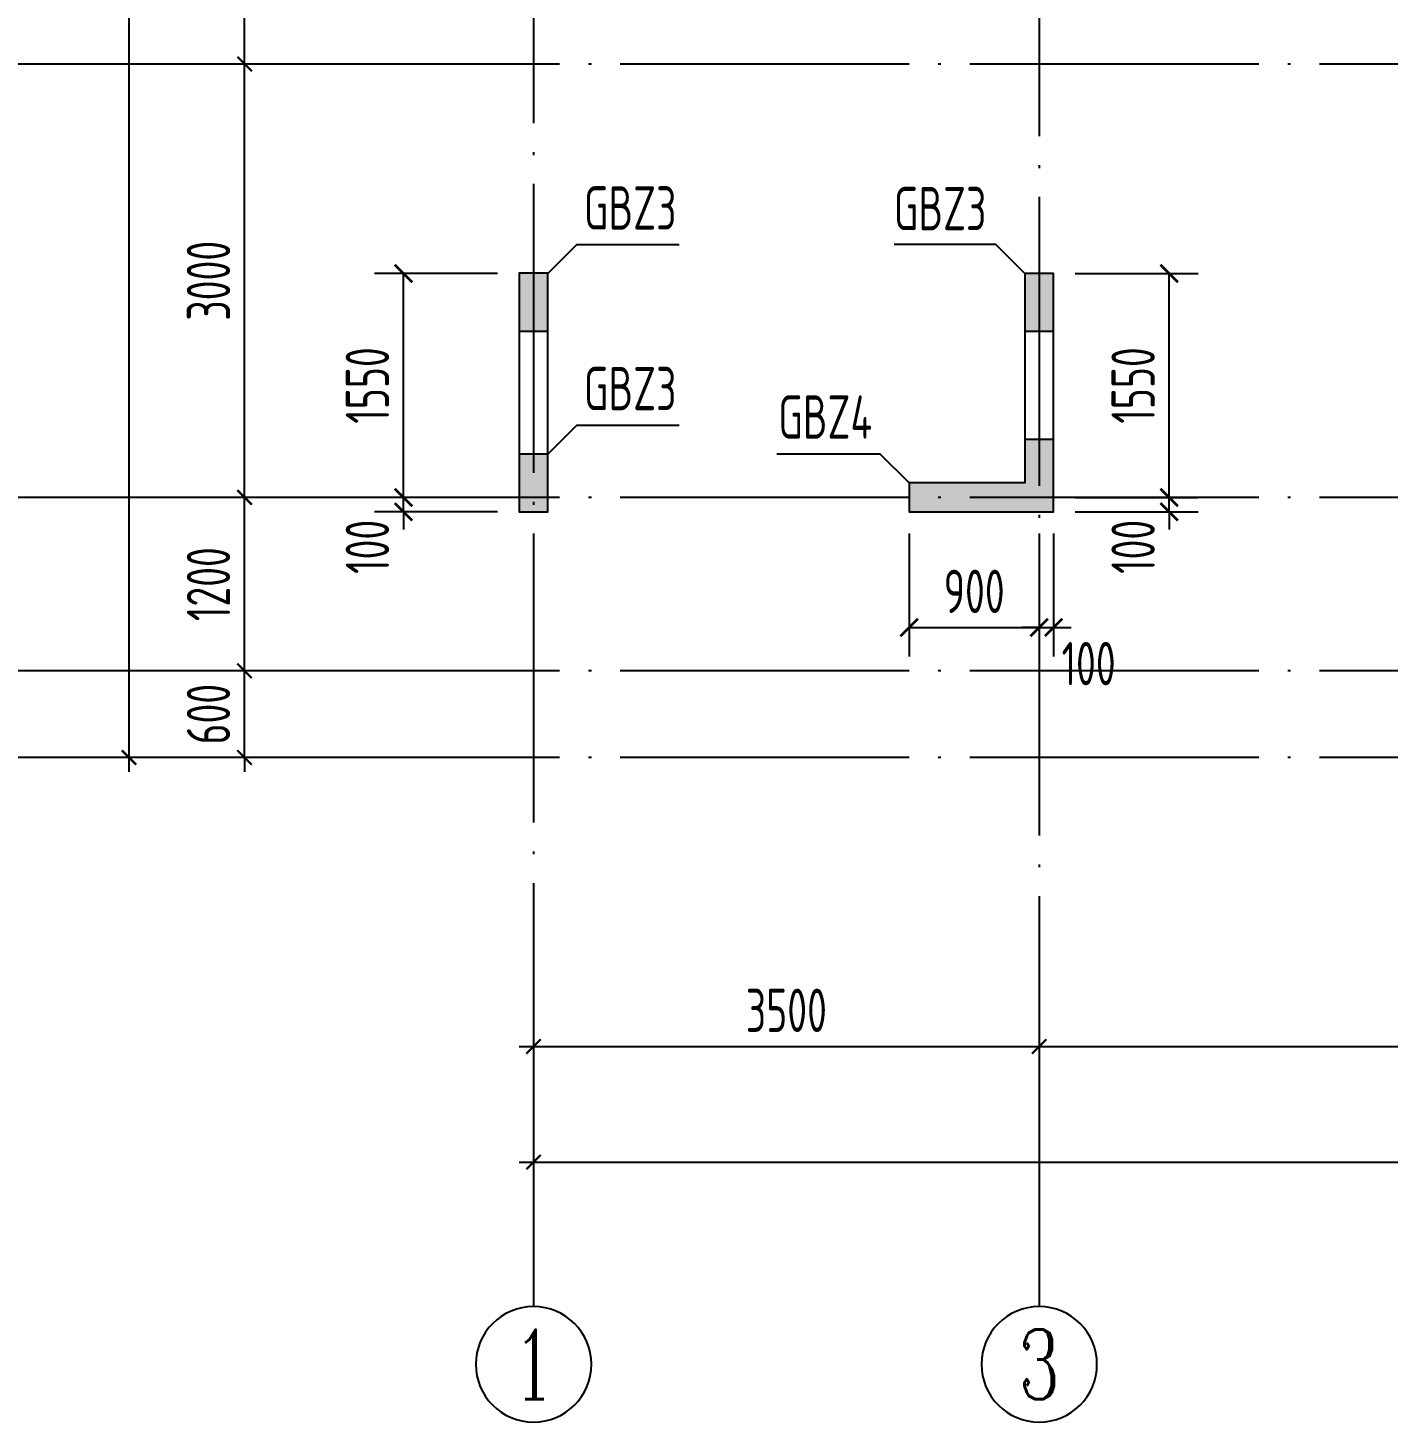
# Model space of a CAD drawing. Extents: x -1307975 to -76406, y -96289 to 379359.
# Drawn here: x -974463 to -965048, y 139702 to 149352 of the extents above; entities that cross this region are included whole.
import ezdxf
from ezdxf.enums import TextEntityAlignment as Align

# ---------------------------------------------------------------- set-up
doc = ezdxf.new("R2010")
doc.units = 0
doc.header["$LTSCALE"] = 1000
doc.linetypes.add('DOTE', pattern=[2.42, 2, -0.2, 0.02, -0.2])
doc.layers.get('0').update_dxf_attribs({"linetype": 'CONTINUOUS'})
doc.layers.get('DEFPOINTS').update_dxf_attribs({"linetype": 'CONTINUOUS'})
for name, color, linetype in [('A-AXIS', 1, 'CONTINUOUS'), ('A-DOTE', 10, 'DOTE'), ('AXIS_NUM', 7, 'CONTINUOUS'), ('S-Q墙实线', 6, 'CONTINUOUS'), ('S-Q墙标注', 3, 'CONTINUOUS'), ('S-X详图填充', 252, 'CONTINUOUS'), ('S-X详图实线', 4, 'CONTINUOUS'), ('S-Y一般标注', 3, 'CONTINUOUS'), ('S-Z柱编号', 6, 'CONTINUOUS')]:
    doc.layers.add(name, color=color, linetype=linetype)
doc.styles.add('TSSD_Axis', font='complex.shx', dxfattribs={"width": 0.7, "bigfont": 'hztxt.shx'})
doc.styles.add('TSSD_DIMENSION', font='Tssdeng.shx', dxfattribs={"width": 0.7, "bigfont": 'tssdchn.shx'})
doc.styles.add('TSSD_REIN', font='tssdeng.shx', dxfattribs={"width": 0.7, "height": 300, "bigfont": 'tssdchn.shx'})
doc.styles.add('结构文字', font='zstxt.shx', dxfattribs={"width": 0.7, "bigfont": 'zshz.shx'})
doc.dimstyles.new('STRUCK', dxfattribs={"dimtxt": 400, "dimasz": 121, "dimexe": 200, "dimexo": 150, "dimgap": 115, "dimtad": 1, "dimdec": 0, "dimdsep": 46, "dimtxsty": '结构文字', "dimblk": 'ARCHTICK', "dimcen": 400, "dimclrd": 3, "dimclre": 3, "dimclrt": 7, "dimadec": 0, "dimazin": 0, "dimtfac": 1, "dimtdec": 0, "dimtix": 1, "dimtmove": 2, "dimatfit": 3, "dimldrblk": '_DIMX', "dimfxl": 1, "dimtolj": 1, "dimtzin": 0, "dimarcsym": 0})
doc.dimstyles.new('TSSD_100_100', dxfattribs={"dimtxt": 300, "dimasz": 100, "dimexe": 100, "dimexo": 250, "dimgap": 100, "dimtad": 1, "dimdec": 0, "dimzin": 0, "dimdsep": 46, "dimtxsty": 'TSSD_DIMENSION', "dimblk": 'ARCHTICK', "dimcen": 0, "dimdle": 100, "dimclrt": 7, "dimadec": 0, "dimazin": 0, "dimtfac": 1, "dimtdec": 0, "dimtix": 1, "dimtmove": 2, "dimatfit": 3, "dimldrblk": 'ARCHTICK', "dimfxl": 1, "dimtolj": 1, "dimtzin": 0, "dimarcsym": 0})

# ---------------------------------------------------------------- blocks, each defined once
blk = doc.blocks.new('_ArchTick')
at = {"color": 0, "linetype": 'ByBlock', "const_width": 0.15}
blk.add_lwpolyline([(-0.5, -0.5), (0.5, 0.5)], dxfattribs=at)
blk = doc.blocks.new('*D287')
at = {"layer": 'DEFPOINTS', "color": 0, "transparency": 16777216}
for p in [(2600, 5200), (3600, 5200), (3600, 4600)]:
    blk.add_point(p, dxfattribs=at)
at = {"layer": 'S-Y一般标注', "color": 0, "lineweight": -2, "transparency": 16777216}
for p, q in [((2600, 5200), (2600, 5300)), ((3350, 5200), (2500, 5200)), ((2600, 4600), (2600, 5200)), ((3350, 4600), (2500, 4600)), ((2600, 4600), (2600, 4500))]:
    blk.add_line(p, q, dxfattribs=at)
at = {"layer": 'S-Y一般标注', "color": 0, "lineweight": -2, "transparency": 16777216, "xscale": 100, "yscale": 100, "zscale": 100}
for p, rotation in [((2600, 5200), 270), ((2600, 4600), 90)]:
    blk.add_blockref('_ArchTick', p, dxfattribs=dict(at, rotation=rotation))
at = {"layer": 'S-Y一般标注', "color": 7, "transparency": 16777216, "insert": (2350, 4900), "char_height": 300, "attachment_point": 5, "rotation": 90, "style": 'TSSD_DIMENSION'}
blk.add_mtext('\\A1;600', dxfattribs=at)
blk = doc.blocks.new('*D288')
at = {"layer": 'DEFPOINTS', "color": 0, "transparency": 16777216}
for p in [(2600, 10900), (3600, 10900), (3600, 9400)]:
    blk.add_point(p, dxfattribs=at)
at = {"layer": 'S-Y一般标注', "color": 0, "lineweight": -2, "transparency": 16777216}
for p, q in [((2600, 9300), (2600, 11000)), ((3350, 10900), (2500, 10900)), ((3350, 9400), (2500, 9400))]:
    blk.add_line(p, q, dxfattribs=at)
at = {"layer": 'S-Y一般标注', "color": 0, "lineweight": -2, "transparency": 16777216, "xscale": 100, "yscale": 100, "zscale": 100}
for p, rotation in [((2600, 10900), 90), ((2600, 9400), 270)]:
    blk.add_blockref('_ArchTick', p, dxfattribs=dict(at, rotation=rotation))
at = {"layer": 'S-Y一般标注', "color": 7, "transparency": 16777216, "insert": (2350, 10150), "char_height": 300, "attachment_point": 5, "rotation": 90, "style": 'TSSD_DIMENSION'}
blk.add_mtext('\\A1;1500', dxfattribs=at)
blk = doc.blocks.new('*D293')
at = {"layer": 'DEFPOINTS', "color": 0, "transparency": 16777216}
for p in [(1800, 17150), (3600, 17150), (3600, 4600)]:
    blk.add_point(p, dxfattribs=at)
at = {"layer": 'S-Y一般标注', "color": 0, "lineweight": -2, "transparency": 16777216}
for p, q in [((1800, 4500), (1800, 17250)), ((3350, 17150), (1700, 17150)), ((3350, 4600), (1700, 4600))]:
    blk.add_line(p, q, dxfattribs=at)
at = {"layer": 'S-Y一般标注', "color": 0, "lineweight": -2, "transparency": 16777216, "xscale": 100, "yscale": 100, "zscale": 100}
for p, rotation in [((1800, 17150), 90), ((1800, 4600), 270)]:
    blk.add_blockref('_ArchTick', p, dxfattribs=dict(at, rotation=rotation))
at = {"layer": 'S-Y一般标注', "color": 7, "transparency": 16777216, "insert": (1550, 10875), "char_height": 300, "attachment_point": 5, "rotation": 90, "style": 'TSSD_DIMENSION'}
blk.add_mtext('\\A1;12550', dxfattribs=at)
blk = doc.blocks.new('*D295')
at = {"layer": 'DEFPOINTS', "color": 0, "transparency": 16777216}
for p in [(2600, 6400), (3600, 6400), (3600, 5200)]:
    blk.add_point(p, dxfattribs=at)
at = {"layer": 'S-Y一般标注', "color": 0, "lineweight": -2, "transparency": 16777216}
for p, q in [((2600, 5100), (2600, 6500)), ((3350, 6400), (2500, 6400)), ((3350, 5200), (2500, 5200))]:
    blk.add_line(p, q, dxfattribs=at)
at = {"layer": 'S-Y一般标注', "color": 0, "lineweight": -2, "transparency": 16777216, "xscale": 100, "yscale": 100, "zscale": 100}
for p, rotation in [((2600, 6400), 90), ((2600, 5200), 270)]:
    blk.add_blockref('_ArchTick', p, dxfattribs=dict(at, rotation=rotation))
at = {"layer": 'S-Y一般标注', "color": 7, "transparency": 16777216, "insert": (2350, 5800), "char_height": 300, "attachment_point": 5, "rotation": 90, "style": 'TSSD_DIMENSION'}
blk.add_mtext('\\A1;1200', dxfattribs=at)
blk = doc.blocks.new('*D296')
at = {"layer": 'DEFPOINTS', "color": 0, "transparency": 16777216}
for p in [(2600, 9400), (3600, 9400), (3600, 6400)]:
    blk.add_point(p, dxfattribs=at)
at = {"layer": 'S-Y一般标注', "color": 0, "lineweight": -2, "transparency": 16777216}
for p, q in [((2600, 6300), (2600, 9500)), ((3350, 9400), (2500, 9400)), ((3350, 6400), (2500, 6400))]:
    blk.add_line(p, q, dxfattribs=at)
at = {"layer": 'S-Y一般标注', "color": 0, "lineweight": -2, "transparency": 16777216, "xscale": 100, "yscale": 100, "zscale": 100}
for p, rotation in [((2600, 9400), 90), ((2600, 6400), 270)]:
    blk.add_blockref('_ArchTick', p, dxfattribs=dict(at, rotation=rotation))
at = {"layer": 'S-Y一般标注', "color": 7, "transparency": 16777216, "insert": (2350, 7900), "char_height": 300, "attachment_point": 5, "rotation": 90, "style": 'TSSD_DIMENSION'}
blk.add_mtext('\\A1;3000', dxfattribs=at)
blk = doc.blocks.new('ts_axno')
at = {"color": 0, "linetype": 'ByBlock', "lineweight": -2}
blk.add_circle((0, 0), 0.5, dxfattribs=at)
at = {"color": 0, "linetype": 'ByBlock', "lineweight": -2, "style": 'TSSD_Axis', "width": 0.7}
blk.add_attdef('A', text='', height=0.6, dxfattribs=at).set_placement((0, 0), align=Align.MIDDLE_CENTER)
blk = doc.blocks.new('*D301')
at = {"layer": 'DEFPOINTS', "color": 0, "transparency": 16777216}
for p in [(8100, 3600), (13900, 3600), (13900, 2600)]:
    blk.add_point(p, dxfattribs=at)
at = {"layer": 'S-Y一般标注', "color": 0, "lineweight": -2, "transparency": 16777216}
for p, q in [((8100, 3350), (8100, 2500)), ((13900, 3350), (13900, 2500)), ((8000, 2600), (14000, 2600))]:
    blk.add_line(p, q, dxfattribs=at)
at = {"layer": 'S-Y一般标注', "color": 0, "lineweight": -2, "transparency": 16777216, "xscale": 100, "yscale": 100, "zscale": 100, "rotation": 180}
blk.add_blockref('_ArchTick', (8100, 2600), dxfattribs=at)
at = {"layer": 'S-Y一般标注', "color": 0, "lineweight": -2, "transparency": 16777216, "xscale": 100, "yscale": 100, "zscale": 100}
blk.add_blockref('_ArchTick', (13900, 2600), dxfattribs=at)
at = {"layer": 'S-Y一般标注', "color": 7, "transparency": 16777216, "insert": (11000, 2850), "char_height": 300, "attachment_point": 5, "style": 'TSSD_DIMENSION'}
blk.add_mtext('\\A1;5800', dxfattribs=at)
blk = doc.blocks.new('*D309')
at = {"layer": 'DEFPOINTS', "color": 0, "transparency": 16777216}
for p in [(4600, 3600), (54600, 3600), (54600, 1800)]:
    blk.add_point(p, dxfattribs=at)
at = {"layer": 'S-Y一般标注', "color": 0, "lineweight": -2, "transparency": 16777216}
for p, q in [((4600, 3350), (4600, 1700)), ((54600, 3350), (54600, 1700)), ((4500, 1800), (54700, 1800))]:
    blk.add_line(p, q, dxfattribs=at)
at = {"layer": 'S-Y一般标注', "color": 0, "lineweight": -2, "transparency": 16777216, "xscale": 100, "yscale": 100, "zscale": 100, "rotation": 180}
blk.add_blockref('_ArchTick', (4600, 1800), dxfattribs=at)
at = {"layer": 'S-Y一般标注', "color": 0, "lineweight": -2, "transparency": 16777216, "xscale": 100, "yscale": 100, "zscale": 100}
blk.add_blockref('_ArchTick', (54600, 1800), dxfattribs=at)
at = {"layer": 'S-Y一般标注', "color": 7, "transparency": 16777216, "insert": (29600, 2050), "char_height": 300, "attachment_point": 5, "style": 'TSSD_DIMENSION'}
blk.add_mtext('\\A1;50000', dxfattribs=at)
blk = doc.blocks.new('*D311')
at = {"layer": 'DEFPOINTS', "color": 0, "transparency": 16777216}
for p in [(4600, 3600), (8100, 3600), (8100, 2600)]:
    blk.add_point(p, dxfattribs=at)
at = {"layer": 'S-Y一般标注', "color": 0, "lineweight": -2, "transparency": 16777216}
for p, q in [((4600, 3350), (4600, 2500)), ((8100, 3350), (8100, 2500)), ((4500, 2600), (8200, 2600))]:
    blk.add_line(p, q, dxfattribs=at)
at = {"layer": 'S-Y一般标注', "color": 0, "lineweight": -2, "transparency": 16777216, "xscale": 100, "yscale": 100, "zscale": 100, "rotation": 180}
blk.add_blockref('_ArchTick', (4600, 2600), dxfattribs=at)
at = {"layer": 'S-Y一般标注', "color": 0, "lineweight": -2, "transparency": 16777216, "xscale": 100, "yscale": 100, "zscale": 100}
blk.add_blockref('_ArchTick', (8100, 2600), dxfattribs=at)
at = {"layer": 'S-Y一般标注', "color": 7, "transparency": 16777216, "insert": (6350, 2850), "char_height": 300, "attachment_point": 5, "style": 'TSSD_DIMENSION'}
blk.add_mtext('\\A1;3500', dxfattribs=at)
blk = doc.blocks.new('*D1403')
at = {"layer": 'DEFPOINTS', "color": 0, "transparency": 16777216}
for p in [(-971863, 146102.3), (-971063, 146102.3), (-971063, 146002.3)]:
    blk.add_point(p, dxfattribs=at)
at = {"layer": 'S-Q墙标注', "color": 3, "lineweight": -2, "transparency": 16777216}
for p, q in [((-971863, 146102.3), (-971863, 146223.3)), ((-971213, 146102.3), (-972063, 146102.3)), ((-971863, 146002.3), (-971863, 146102.3)), ((-971213, 146002.3), (-972063, 146002.3)), ((-971863, 146002.3), (-971863, 145881.3))]:
    blk.add_line(p, q, dxfattribs=at)
at = {"layer": 'S-Q墙标注', "color": 3, "lineweight": -2, "transparency": 16777216, "xscale": 121, "yscale": 121, "zscale": 121}
for p, rotation in [((-971863, 146102.3), 270), ((-971863, 146002.3), 90)]:
    blk.add_blockref('_ArchTick', p, dxfattribs=dict(at, rotation=rotation))
at = {"layer": 'S-Q墙标注', "color": 7, "transparency": 16777216, "insert": (-972113, 145760.4), "char_height": 300, "attachment_point": 5, "rotation": 90, "style": 'TSSD_REIN'}
blk.add_mtext('\\A1;100', dxfattribs=at)
blk = doc.blocks.new('_DIMX')
blk.add_line((-150, 0), (150, 0))
at = {"const_width": 50}
blk.add_lwpolyline([(-70, -70), (70, 70)], dxfattribs=at)
blk = doc.blocks.new('*D1404')
at = {"layer": 'DEFPOINTS', "color": 0, "transparency": 16777216}
for p in [(-971863, 147652.3), (-971063, 147652.3), (-971063, 146102.3)]:
    blk.add_point(p, dxfattribs=at)
at = {"layer": 'S-Q墙标注', "color": 3, "lineweight": -2, "transparency": 16777216}
for p, q in [((-971213, 147652.3), (-972063, 147652.3)), ((-971863, 146102.3), (-971863, 147652.3)), ((-971213, 146102.3), (-972063, 146102.3))]:
    blk.add_line(p, q, dxfattribs=at)
at = {"layer": 'S-Q墙标注', "color": 3, "lineweight": -2, "transparency": 16777216, "xscale": 121, "yscale": 121, "zscale": 121}
for p, rotation in [((-971863, 147652.3), 90), ((-971863, 146102.3), 270)]:
    blk.add_blockref('_ArchTick', p, dxfattribs=dict(at, rotation=rotation))
at = {"layer": 'S-Q墙标注', "color": 7, "transparency": 16777216, "insert": (-972113, 146877.3), "char_height": 300, "attachment_point": 5, "rotation": 90, "style": 'TSSD_REIN'}
blk.add_mtext('\\A1;1550', dxfattribs=at)
blk = doc.blocks.new('*D1407')
at = {"layer": 'DEFPOINTS', "color": 0, "transparency": 16777216}
for p in [(-967363, 146102.3), (-966563, 146102.3), (-967363, 146002.3)]:
    blk.add_point(p, dxfattribs=at)
at = {"layer": 'S-Q墙标注', "color": 3, "lineweight": -2, "transparency": 16777216}
for p, q in [((-966563, 146102.3), (-966563, 146223.3)), ((-967213, 146102.3), (-966363, 146102.3)), ((-966563, 146002.3), (-966563, 146102.3)), ((-967213, 146002.3), (-966363, 146002.3)), ((-966563, 146002.3), (-966563, 145881.3))]:
    blk.add_line(p, q, dxfattribs=at)
at = {"layer": 'S-Q墙标注', "color": 3, "lineweight": -2, "transparency": 16777216, "xscale": 121, "yscale": 121, "zscale": 121}
for p, rotation in [((-966563, 146102.3), 270), ((-966563, 146002.3), 90)]:
    blk.add_blockref('_ArchTick', p, dxfattribs=dict(at, rotation=rotation))
at = {"layer": 'S-Q墙标注', "color": 7, "transparency": 16777216, "insert": (-966813, 145760.4), "char_height": 300, "attachment_point": 5, "rotation": 90, "style": 'TSSD_REIN'}
blk.add_mtext('\\A1;100', dxfattribs=at)
blk = doc.blocks.new('*D1408')
at = {"layer": 'DEFPOINTS', "color": 0, "transparency": 16777216}
for p in [(-967363, 147652.3), (-966563, 147652.3), (-967363, 146102.3)]:
    blk.add_point(p, dxfattribs=at)
at = {"layer": 'S-Q墙标注', "color": 3, "lineweight": -2, "transparency": 16777216}
for p, q in [((-967213, 147652.3), (-966363, 147652.3)), ((-966563, 146102.3), (-966563, 147652.3)), ((-967213, 146102.3), (-966363, 146102.3))]:
    blk.add_line(p, q, dxfattribs=at)
at = {"layer": 'S-Q墙标注', "color": 3, "lineweight": -2, "transparency": 16777216, "xscale": 121, "yscale": 121, "zscale": 121}
for p, rotation in [((-966563, 147652.3), 90), ((-966563, 146102.3), 270)]:
    blk.add_blockref('_ArchTick', p, dxfattribs=dict(at, rotation=rotation))
at = {"layer": 'S-Q墙标注', "color": 7, "transparency": 16777216, "insert": (-966813, 146877.3), "char_height": 300, "attachment_point": 5, "rotation": 90, "style": 'TSSD_REIN'}
blk.add_mtext('\\A1;1550', dxfattribs=at)
blk = doc.blocks.new('*D1409')
at = {"layer": 'DEFPOINTS', "color": 0, "transparency": 16777216}
for p in [(-968363, 146002.3), (-967463, 146002.3), (-967463, 145202.3)]:
    blk.add_point(p, dxfattribs=at)
at = {"layer": 'S-Q墙标注', "color": 3, "lineweight": -2, "transparency": 16777216}
for p, q in [((-968363, 145852.3), (-968363, 145002.3)), ((-967463, 145852.3), (-967463, 145002.3)), ((-968363, 145202.3), (-967463, 145202.3))]:
    blk.add_line(p, q, dxfattribs=at)
at = {"layer": 'S-Q墙标注', "color": 3, "lineweight": -2, "transparency": 16777216, "xscale": 121, "yscale": 121, "zscale": 121, "rotation": 180}
blk.add_blockref('_ArchTick', (-968363, 145202.3), dxfattribs=at)
at = {"layer": 'S-Q墙标注', "color": 3, "lineweight": -2, "transparency": 16777216, "xscale": 121, "yscale": 121, "zscale": 121}
blk.add_blockref('_ArchTick', (-967463, 145202.3), dxfattribs=at)
at = {"layer": 'S-Q墙标注', "color": 7, "transparency": 16777216, "insert": (-967913, 145452.3), "char_height": 300, "attachment_point": 5, "style": 'TSSD_REIN'}
blk.add_mtext('\\A1;900', dxfattribs=at)
blk = doc.blocks.new('*D1410')
at = {"layer": 'DEFPOINTS', "color": 0, "transparency": 16777216}
for p in [(-967463, 146002.3), (-967363, 146002.3), (-967363, 145202.3)]:
    blk.add_point(p, dxfattribs=at)
at = {"layer": 'S-Q墙标注', "color": 3, "lineweight": -2, "transparency": 16777216}
for p, q in [((-967463, 145852.3), (-967463, 145002.3)), ((-967363, 145852.3), (-967363, 145002.3)), ((-967463, 145202.3), (-967584, 145202.3)), ((-967463, 145202.3), (-967363, 145202.3)), ((-967363, 145202.3), (-967242, 145202.3))]:
    blk.add_line(p, q, dxfattribs=at)
at = {"layer": 'S-Q墙标注', "color": 3, "lineweight": -2, "transparency": 16777216, "xscale": 121, "yscale": 121, "zscale": 121}
blk.add_blockref('_ArchTick', (-967463, 145202.3), dxfattribs=at)
at = {"layer": 'S-Q墙标注', "color": 3, "lineweight": -2, "transparency": 16777216, "xscale": 121, "yscale": 121, "zscale": 121, "rotation": 180}
blk.add_blockref('_ArchTick', (-967363, 145202.3), dxfattribs=at)
at = {"layer": 'S-Q墙标注', "color": 7, "transparency": 16777216, "insert": (-967121, 144952.3), "char_height": 300, "attachment_point": 5, "style": 'TSSD_REIN'}
blk.add_mtext('\\A1;100', dxfattribs=at)
blk = doc.blocks.new('20210726.16395156')
at = {"layer": 'A-AXIS'}
for p, q in [((3600, 9400), (800, 9400)), ((3600, 6400), (800, 6400)), ((3600, 5200), (800, 5200)), ((3600, 4600), (800, 4600)), ((4600, 3600), (4600, 800)), ((8100, 3600), (8100, 800))]:
    blk.add_line(p, q, dxfattribs=at)
at = {"layer": 'A-DOTE'}
for p, q in [((4600, 18249.9), (4600, 3600)), ((8100, 10900), (8100, 3600)), ((55600, 9400), (3600, 9400)), ((55600, 6400), (3600, 6400)), ((55600, 5200), (3600, 5200)), ((55600, 4600), (3600, 4600))]:
    blk.add_line(p, q, dxfattribs=at)
at = {"layer": 'A-AXIS'}
ref = blk.add_blockref('ts_axno', (4600, 400), dxfattribs=dict(at, xscale=-800, yscale=800, zscale=800, rotation=180))
ref.add_attrib('1', '1', dxfattribs={"layer": 'AXIS_NUM', "height": 480, "style": 'TSSD_Axis', "width": 0.7}).set_placement((4600, 400), align=Align.MIDDLE_CENTER)
ref = blk.add_blockref('ts_axno', (8100, 400), dxfattribs=dict(at, xscale=-800, yscale=800, zscale=800, rotation=180))
ref.add_attrib('2', '3', dxfattribs={"layer": 'AXIS_NUM', "height": 480, "style": 'TSSD_Axis', "width": 0.7}).set_placement((8100, 400), align=Align.MIDDLE_CENTER)
at = {"layer": 'S-Y一般标注'}
for base, p1, p2, picture, middle in [((1800, 17150), (3600, 4600), (3600, 17150), '*D293', (1550, 10875)), ((2600, 10900), (3600, 9400), (3600, 10900), '*D288', (2350, 10150)), ((2600, 9400), (3600, 6400), (3600, 9400), '*D296', (2350, 7900)), ((2600, 6400), (3600, 5200), (3600, 6400), '*D295', (2350, 5800)), ((2600, 5200), (3600, 4600), (3600, 5200), '*D287', (2350, 4900))]:
    dim = blk.add_linear_dim(base=base, p1=p1, p2=p2, angle=90, dimstyle='TSSD_100_100', dxfattribs=at)
    dim.commit()
    dim.dimension.update_dxf_attribs({"geometry": picture, "text_midpoint": middle})
for base, p1, p2, picture, middle in [((54600, 1800), (4600, 3600), (54600, 3600), '*D309', (29600, 2050)), ((8100, 2600), (4600, 3600), (8100, 3600), '*D311', (6350, 2850)), ((13900, 2600), (8100, 3600), (13900, 3600), '*D301', (11000, 2850))]:
    dim = blk.add_linear_dim(base=base, p1=p1, p2=p2, dimstyle='TSSD_100_100', dxfattribs=at)
    dim.commit()
    dim.dimension.update_dxf_attribs({"geometry": picture, "text_midpoint": middle})

msp = doc.modelspace()

# ---------------------------------------------------------------- hatches: boundary and pattern name
at = {"layer": 'S-X详图填充'}
h = msp.add_hatch(color=256, dxfattribs=at)
h.dxf.hatch_style = 1
h.paths.add_polyline_path([(-971062.97, 147254.02), (-970862.97, 147254.02), (-970862.97, 147654.02), (-971062.97, 147654.02)])
h = msp.add_hatch(color=256, dxfattribs=at)
h.dxf.hatch_style = 1
h.paths.add_polyline_path([(-967562.97, 147252.31), (-967362.97, 147252.31), (-967362.97, 147652.31), (-967562.97, 147652.31)])
h = msp.add_hatch(color=256, dxfattribs=at)
h.dxf.hatch_style = 1
h.paths.add_polyline_path([(-967362.97, 146502.31), (-967562.97, 146502.31), (-967562.97, 146202.31), (-968362.96, 146202.31), (-968362.96, 146002.31), (-967362.97, 146002.31)])
h = msp.add_hatch(color=256, dxfattribs=at)
h.dxf.hatch_style = 1
h.paths.add_polyline_path([(-970862.97, 146402.31), (-971062.97, 146402.31), (-971062.97, 146002.31), (-970862.97, 146002.31)])

# ---------------------------------------------------------------- linework, layer by layer
at = {"layer": 'S-Q墙实线'}
msp.add_lwpolyline([(-970862.97, 146002.31), (-970862.97, 147654.02), (-971062.97, 147654.02), (-971062.97, 146002.31)], close=True, dxfattribs=at)
msp.add_lwpolyline([(-968262.98, 146202.31), (-968362.96, 146202.31), (-968362.96, 146002.31), (-968262.98, 146002.31), (-967362.97, 146002.31), (-967362.97, 147652.31), (-967562.97, 147652.31), (-967562.97, 146202.31), (-968262.98, 146202.31)], dxfattribs=at)
at = {"layer": 'S-X详图实线'}
for points in [[(-971062.97, 147254.02), (-970862.97, 147254.02), (-970862.97, 147654.02), (-971062.97, 147654.02), (-971062.97, 147254.02)], [(-967562.97, 147252.31), (-967362.97, 147252.31), (-967362.97, 147652.31), (-967562.97, 147652.31), (-967562.97, 147252.31)], [(-967362.97, 146502.31), (-967562.97, 146502.31), (-967562.97, 146202.31), (-968362.96, 146202.31), (-968362.96, 146002.31), (-967362.97, 146002.31), (-967362.97, 146502.31)], [(-970862.97, 146402.31), (-971062.97, 146402.31), (-971062.97, 146002.31), (-970862.97, 146002.31), (-970862.97, 146402.31)]]:
    msp.add_lwpolyline(points, close=True, dxfattribs=at)
at = {"layer": 'S-Z柱编号', "color": 7}
for points in [[(-970862.97, 147652.27), (-970662.97, 147852.27), (-969955.58, 147852.27)], [(-967562.97, 147652.31), (-967762.97, 147852.31), (-968466.84, 147852.31)], [(-970862.97, 146402.31), (-970662.97, 146602.31), (-969955.58, 146602.31)], [(-968362.96, 146202.31), (-968562.96, 146402.31), (-969278.18, 146402.31)]]:
    msp.add_lwpolyline(points, dxfattribs=at)

# ---------------------------------------------------------------- block references
at = {"layer": 'A-DOTE'}
msp.add_blockref('20210726.16395156', (-975562.98, 139702.26), dxfattribs=at)

# ---------------------------------------------------------------- texts
at = {"layer": 'S-Z柱编号', "color": 7, "style": 'TSSD_REIN', "width": 0.7}
for s, p in [('GBZ3', (-970613.99, 147866.01)), ('GBZ3', (-968468.73, 147861.6)), ('GBZ3', (-970613.99, 146616.05)), ('GBZ4', (-969268.73, 146419.16))]:
    msp.add_text(s, height=300, dxfattribs=at).set_placement(p, align=Align.BOTTOM_LEFT)

# ---------------------------------------------------------------- dimensions: what is measured, and where the dimension line sits
at = {"layer": 'S-Q墙标注'}
for base, p1, p2, picture, middle in [((-971862.97, 147652.27), (-971062.97, 146102.31), (-971062.97, 147652.27), '*D1404', (-972112.97, 146877.29)), ((-966562.97, 147652.31), (-967362.97, 146102.31), (-967362.97, 147652.31), '*D1408', (-966812.97, 146877.31))]:
    dim = msp.add_linear_dim(base=base, p1=p1, p2=p2, angle=90, dimstyle='STRUCK', override={"dimtxt": 300, "dimgap": 100, "dimtxsty": 'TSSD_REIN'}, dxfattribs=at)
    dim.commit()
    dim.dimension.update_dxf_attribs({"geometry": picture, "text_midpoint": middle})
for base, p1, p2, picture, middle in [((-971862.97, 146102.31), (-971062.97, 146002.31), (-971062.97, 146102.31), '*D1403', (-972112.97, 145760.39)), ((-966562.97, 146102.31), (-967362.97, 146002.31), (-967362.97, 146102.31), '*D1407', (-966812.97, 145760.39))]:
    dim = msp.add_linear_dim(base=base, p1=p1, p2=p2, angle=90, dimstyle='STRUCK', override={"dimtxt": 300, "dimgap": 100, "dimtxsty": 'TSSD_REIN'}, dxfattribs=at)
    dim.commit()
    dim.dimension.update_dxf_attribs({"geometry": picture, "text_midpoint": middle, "dimtype": 160})
dim = msp.add_linear_dim(base=(-967462.98, 145202.31), p1=(-968362.96, 146002.31), p2=(-967462.98, 146002.31), dimstyle='STRUCK', override={"dimtxt": 300, "dimgap": 100, "dimtxsty": 'TSSD_REIN'}, dxfattribs=at)
dim.commit()
dim.dimension.update_dxf_attribs({"geometry": '*D1409', "text_midpoint": (-967912.97, 145452.31)})
dim = msp.add_linear_dim(base=(-967362.97, 145202.31), p1=(-967462.98, 146002.31), p2=(-967362.97, 146002.31), dimstyle='STRUCK', override={"dimtxt": 300, "dimgap": 100, "dimtxsty": 'TSSD_REIN'}, dxfattribs=at)
dim.commit()
dim.dimension.update_dxf_attribs({"geometry": '*D1410', "text_midpoint": (-967121.04, 144952.31), "dimtype": 160})

doc.saveas('drawing.dxf')
